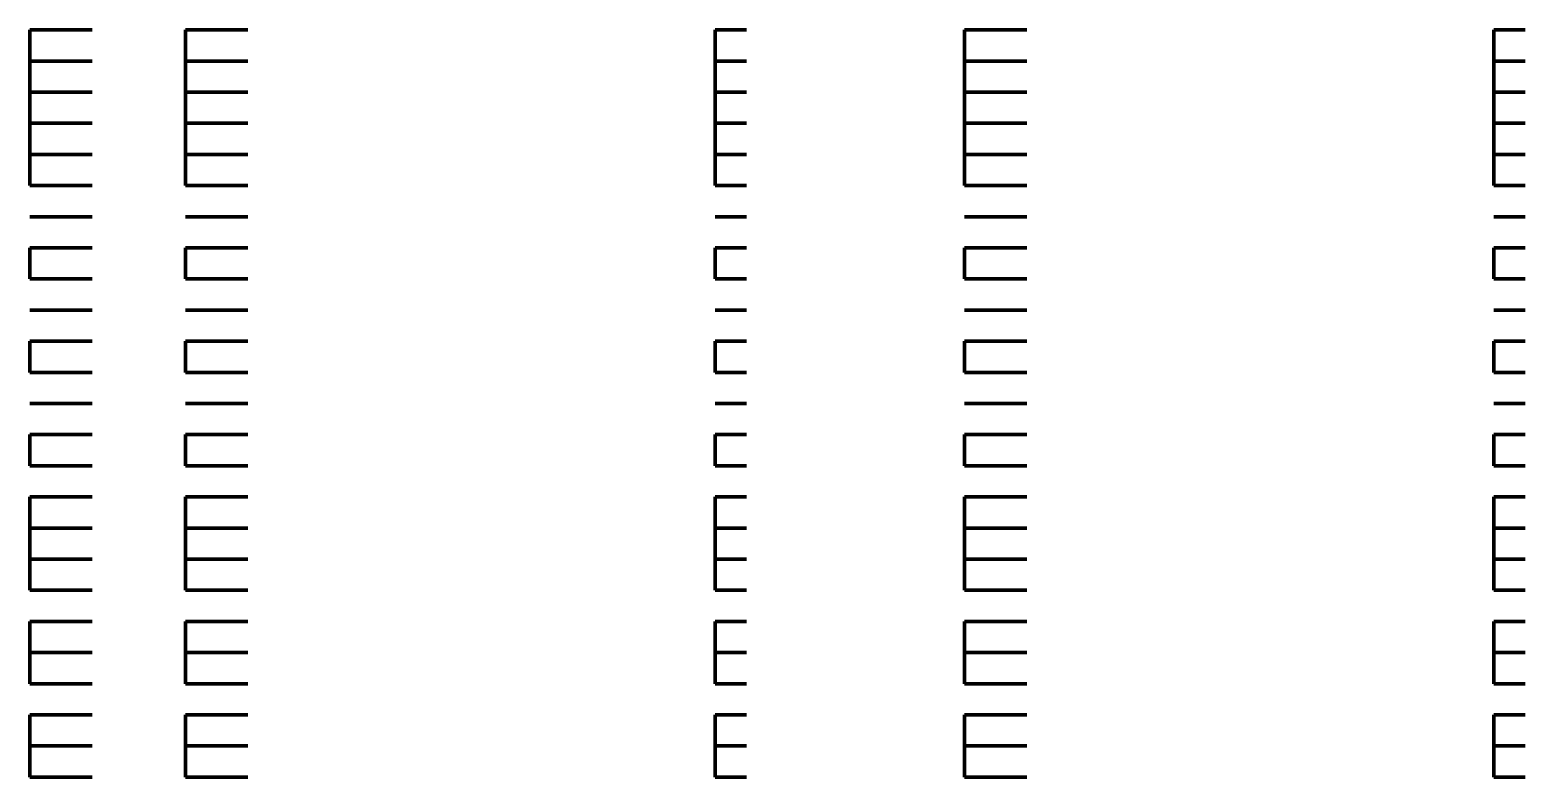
# Model space of a CAD drawing. Header units: inches. Extents: x 16 to 776, y 37 to 575.
# Drawn here: x 664.67 to 672.67, y 352.33 to 356.33 of the extents above; entities that cross this region are included whole.
import ezdxf

# ---------------------------------------------------------------- set-up
doc = ezdxf.new("R2010")
doc.units = ezdxf.units.IN
doc.header["$MEASUREMENT"] = 0
doc.layers.add('P', color=250, linetype='CONTINUOUS', lineweight=100)

msp = doc.modelspace()

# ---------------------------------------------------------------- linework, layer by layer
at = {"layer": 'P', "color": 0, "linetype": 'Continuous'}
for points in [[(664.6667, 356.3333), (664.8333, 356.3333)], [(664.6667, 356.3333), (664.6667, 356.3333)], [(664.6667, 356.3333), (664.8333, 356.3333)], [(664.6667, 356.3333), (664.8333, 356.3333)], [(664.6667, 356.3333), (664.6667, 356.1667)], [(664.6667, 356.3333), (664.8333, 356.3333)], [(664.8333, 356.3333), (665, 356.3333)], [(664.8333, 356.3333), (665, 356.3333)], [(664.8333, 356.3333), (665, 356.3333)], [(664.8333, 356.3333), (665, 356.3333)], [(665.5, 356.3333), (665.6667, 356.3333)], [(665.5, 356.3333), (665.5, 356.3333)], [(665.5, 356.3333), (665.6667, 356.3333)], [(665.5, 356.3333), (665.6667, 356.3333)], [(665.5, 356.3333), (665.5, 356.1667)], [(665.5, 356.3333), (665.6667, 356.3333)], [(665.6667, 356.3333), (665.8333, 356.3333)], [(665.6667, 356.3333), (665.8333, 356.3333)], [(665.6667, 356.3333), (665.8333, 356.3333)], [(665.6667, 356.3333), (665.8333, 356.3333)], [(668.3333, 356.3333), (668.3333, 356.3333)], [(668.3333, 356.3333), (668.5, 356.3333)], [(668.3333, 356.3333), (668.3333, 356.3333)], [(668.3333, 356.3333), (668.3333, 356.3333)], [(668.3333, 356.3333), (668.5, 356.3333)], [(668.3333, 356.3333), (668.5, 356.3333)], [(668.3333, 356.3333), (668.3333, 356.3333)], [(668.3333, 356.3333), (668.3333, 356.1667)], [(668.3333, 356.3333), (668.5, 356.3333)], [(668.3333, 356.3333), (668.3333, 356.3333)], [(669.6667, 356.3333), (669.8333, 356.3333)], [(669.6667, 356.3333), (669.6667, 356.3333)], [(669.6667, 356.3333), (669.8333, 356.3333)], [(669.6667, 356.3333), (669.8333, 356.3333)], [(669.6667, 356.3333), (669.6667, 356.1667)], [(669.6667, 356.3333), (669.8333, 356.3333)], [(669.8333, 356.3333), (670, 356.3333)], [(669.8333, 356.3333), (670, 356.3333)], [(669.8333, 356.3333), (670, 356.3333)], [(669.8333, 356.3333), (670, 356.3333)], [(672.5, 356.3333), (672.6667, 356.3333)], [(672.5, 356.3333), (672.5, 356.3333)], [(672.5, 356.3333), (672.6667, 356.3333)], [(672.5, 356.3333), (672.6667, 356.3333)], [(672.5, 356.3333), (672.5, 356.1667)], [(672.5, 356.3333), (672.6667, 356.3333)], [(672.6667, 356.3333), (672.6667, 356.3333)], [(672.6667, 356.3333), (672.6667, 356.3333)], [(672.6667, 356.3333), (672.6667, 356.3333)], [(672.6667, 356.3333), (672.6667, 356.3333)], [(664.6667, 356.1667), (664.8333, 356.1667)], [(664.6667, 356.1667), (664.6667, 356)], [(664.6667, 356.1667), (664.8333, 356.1667)], [(664.8333, 356.1667), (665, 356.1667)], [(664.8333, 356.1667), (665, 356.1667)], [(665.5, 356.1667), (665.6667, 356.1667)], [(665.5, 356.1667), (665.5, 356)], [(665.5, 356.1667), (665.6667, 356.1667)], [(665.6667, 356.1667), (665.8333, 356.1667)], [(665.6667, 356.1667), (665.8333, 356.1667)], [(668.3333, 356.1667), (668.3333, 356.1667)], [(668.3333, 356.1667), (668.5, 356.1667)], [(668.3333, 356.1667), (668.3333, 356)], [(668.3333, 356.1667), (668.5, 356.1667)], [(668.3333, 356.1667), (668.3333, 356.1667)], [(669.6667, 356.1667), (669.8333, 356.1667)], [(669.6667, 356.1667), (669.6667, 356)], [(669.6667, 356.1667), (669.8333, 356.1667)], [(669.8333, 356.1667), (670, 356.1667)], [(669.8333, 356.1667), (670, 356.1667)], [(672.5, 356.1667), (672.6667, 356.1667)], [(672.5, 356.1667), (672.5, 356)], [(672.5, 356.1667), (672.6667, 356.1667)], [(672.6667, 356.1667), (672.6667, 356.1667)], [(672.6667, 356.1667), (672.6667, 356.1667)], [(664.6667, 356), (664.8333, 356)], [(664.6667, 356), (664.8333, 356)], [(664.6667, 356), (664.8333, 356)], [(664.6667, 356), (664.6667, 355.8333)], [(664.6667, 356), (664.8333, 356)], [(664.8333, 356), (665, 356)], [(664.8333, 356), (665, 356)], [(664.8333, 356), (665, 356)], [(664.8333, 356), (665, 356)], [(665.5, 356), (665.6667, 356)], [(665.5, 356), (665.6667, 356)], [(665.5, 356), (665.6667, 356)], [(665.5, 356), (665.5, 355.8333)], [(665.5, 356), (665.6667, 356)], [(665.6667, 356), (665.8333, 356)], [(665.6667, 356), (665.8333, 356)], [(665.6667, 356), (665.8333, 356)], [(665.6667, 356), (665.8333, 356)], [(668.3333, 356), (668.3333, 356)], [(668.3333, 356), (668.5, 356)], [(668.3333, 356), (668.3333, 356)], [(668.3333, 356), (668.5, 356)], [(668.3333, 356), (668.5, 356)], [(668.3333, 356), (668.3333, 356)], [(668.3333, 356), (668.3333, 355.8333)], [(668.3333, 356), (668.5, 356)], [(668.3333, 356), (668.3333, 356)], [(669.6667, 356), (669.8333, 356)], [(669.6667, 356), (669.8333, 356)], [(669.6667, 356), (669.8333, 356)], [(669.6667, 356), (669.6667, 355.8333)], [(669.6667, 356), (669.8333, 356)], [(669.8333, 356), (670, 356)], [(669.8333, 356), (670, 356)], [(669.8333, 356), (670, 356)], [(669.8333, 356), (670, 356)], [(672.5, 356), (672.6667, 356)], [(672.5, 356), (672.6667, 356)], [(672.5, 356), (672.6667, 356)], [(672.5, 356), (672.5, 355.8333)], [(672.5, 356), (672.6667, 356)], [(672.6667, 356), (672.6667, 356)], [(672.6667, 356), (672.6667, 356)], [(672.6667, 356), (672.6667, 356)], [(672.6667, 356), (672.6667, 356)], [(664.6667, 355.8333), (664.8333, 355.8333)], [(664.6667, 355.8333), (664.6667, 355.6667)], [(664.6667, 355.8333), (664.8333, 355.8333)], [(664.8333, 355.8333), (665, 355.8333)], [(664.8333, 355.8333), (665, 355.8333)], [(665.5, 355.8333), (665.6667, 355.8333)], [(665.5, 355.8333), (665.5, 355.6667)], [(665.5, 355.8333), (665.6667, 355.8333)], [(665.6667, 355.8333), (665.8333, 355.8333)], [(665.6667, 355.8333), (665.8333, 355.8333)], [(668.3333, 355.8333), (668.3333, 355.8333)], [(668.3333, 355.8333), (668.5, 355.8333)], [(668.3333, 355.8333), (668.3333, 355.6667)], [(668.3333, 355.8333), (668.5, 355.8333)], [(668.3333, 355.8333), (668.3333, 355.8333)], [(669.6667, 355.8333), (669.8333, 355.8333)], [(669.6667, 355.8333), (669.6667, 355.6667)], [(669.6667, 355.8333), (669.8333, 355.8333)], [(669.8333, 355.8333), (670, 355.8333)], [(669.8333, 355.8333), (670, 355.8333)], [(672.5, 355.8333), (672.6667, 355.8333)], [(672.5, 355.8333), (672.5, 355.6667)], [(672.5, 355.8333), (672.6667, 355.8333)], [(672.6667, 355.8333), (672.6667, 355.8333)], [(672.6667, 355.8333), (672.6667, 355.8333)], [(664.6667, 355.6667), (664.8333, 355.6667)], [(664.6667, 355.6667), (664.6667, 355.5)], [(664.6667, 355.6667), (664.8333, 355.6667)], [(664.8333, 355.6667), (665, 355.6667)], [(664.8333, 355.6667), (665, 355.6667)], [(665.5, 355.6667), (665.6667, 355.6667)], [(665.5, 355.6667), (665.5, 355.5)], [(665.5, 355.6667), (665.6667, 355.6667)], [(665.6667, 355.6667), (665.8333, 355.6667)], [(665.6667, 355.6667), (665.8333, 355.6667)], [(668.3333, 355.6667), (668.3333, 355.6667)], [(668.3333, 355.6667), (668.5, 355.6667)], [(668.3333, 355.6667), (668.3333, 355.5)], [(668.3333, 355.6667), (668.5, 355.6667)], [(668.3333, 355.6667), (668.3333, 355.6667)], [(669.6667, 355.6667), (669.8333, 355.6667)], [(669.6667, 355.6667), (669.6667, 355.5)], [(669.6667, 355.6667), (669.8333, 355.6667)], [(669.8333, 355.6667), (670, 355.6667)], [(669.8333, 355.6667), (670, 355.6667)], [(672.5, 355.6667), (672.6667, 355.6667)], [(672.5, 355.6667), (672.5, 355.5)], [(672.5, 355.6667), (672.6667, 355.6667)], [(672.6667, 355.6667), (672.6667, 355.6667)], [(672.6667, 355.6667), (672.6667, 355.6667)], [(664.6667, 355.5), (664.8333, 355.5)], [(664.6667, 355.5), (664.6667, 355.5)], [(664.6667, 355.5), (664.8333, 355.5)], [(664.6667, 355.5), (664.8333, 355.5)], [(664.6667, 355.5), (664.8333, 355.5)], [(664.6667, 355.5), (664.8333, 355.5)], [(664.8333, 355.5), (665, 355.5)], [(664.8333, 355.5), (665, 355.5)], [(664.8333, 355.5), (665, 355.5)], [(664.8333, 355.5), (665, 355.5)], [(664.8333, 355.5), (665, 355.5)], [(665.5, 355.5), (665.6667, 355.5)], [(665.5, 355.5), (665.5, 355.5)], [(665.5, 355.5), (665.6667, 355.5)], [(665.5, 355.5), (665.6667, 355.5)], [(665.5, 355.5), (665.6667, 355.5)], [(665.5, 355.5), (665.6667, 355.5)], [(665.6667, 355.5), (665.8333, 355.5)], [(665.6667, 355.5), (665.8333, 355.5)], [(665.6667, 355.5), (665.8333, 355.5)], [(665.6667, 355.5), (665.8333, 355.5)], [(665.6667, 355.5), (665.8333, 355.5)], [(668.3333, 355.5), (668.3333, 355.5)], [(668.3333, 355.5), (668.5, 355.5)], [(668.3333, 355.5), (668.3333, 355.5)], [(668.3333, 355.5), (668.3333, 355.5)], [(668.3333, 355.5), (668.5, 355.5)], [(668.3333, 355.5), (668.5, 355.5)], [(668.3333, 355.5), (668.3333, 355.5)], [(668.3333, 355.5), (668.5, 355.5)], [(668.3333, 355.5), (668.3333, 355.5)], [(668.3333, 355.5), (668.5, 355.5)], [(668.3333, 355.5), (668.3333, 355.5)], [(669.6667, 355.5), (669.8333, 355.5)], [(669.6667, 355.5), (669.6667, 355.5)], [(669.6667, 355.5), (669.8333, 355.5)], [(669.6667, 355.5), (669.8333, 355.5)], [(669.6667, 355.5), (669.8333, 355.5)], [(669.6667, 355.5), (669.8333, 355.5)], [(669.8333, 355.5), (670, 355.5)], [(669.8333, 355.5), (670, 355.5)], [(669.8333, 355.5), (670, 355.5)], [(669.8333, 355.5), (670, 355.5)], [(669.8333, 355.5), (670, 355.5)], [(672.5, 355.5), (672.6667, 355.5)], [(672.5, 355.5), (672.5, 355.5)], [(672.5, 355.5), (672.6667, 355.5)], [(672.5, 355.5), (672.6667, 355.5)], [(672.5, 355.5), (672.6667, 355.5)], [(672.5, 355.5), (672.6667, 355.5)], [(672.6667, 355.5), (672.6667, 355.5)], [(672.6667, 355.5), (672.6667, 355.5)], [(672.6667, 355.5), (672.6667, 355.5)], [(672.6667, 355.5), (672.6667, 355.5)], [(672.6667, 355.5), (672.6667, 355.5)], [(664.6667, 355.3333), (664.8333, 355.3333)], [(664.6667, 355.3333), (664.8333, 355.3333)], [(664.6667, 355.3333), (664.8333, 355.3333)], [(664.8333, 355.3333), (665, 355.3333)], [(664.8333, 355.3333), (665, 355.3333)], [(664.8333, 355.3333), (665, 355.3333)], [(665.5, 355.3333), (665.6667, 355.3333)], [(665.5, 355.3333), (665.6667, 355.3333)], [(665.5, 355.3333), (665.6667, 355.3333)], [(665.6667, 355.3333), (665.8333, 355.3333)], [(665.6667, 355.3333), (665.8333, 355.3333)], [(665.6667, 355.3333), (665.8333, 355.3333)], [(668.3333, 355.3333), (668.3333, 355.3333)], [(668.3333, 355.3333), (668.5, 355.3333)], [(668.3333, 355.3333), (668.3333, 355.3333)], [(668.3333, 355.3333), (668.5, 355.3333)], [(668.3333, 355.3333), (668.5, 355.3333)], [(668.3333, 355.3333), (668.3333, 355.3333)], [(669.6667, 355.3333), (669.8333, 355.3333)], [(669.6667, 355.3333), (669.8333, 355.3333)], [(669.6667, 355.3333), (669.8333, 355.3333)], [(669.8333, 355.3333), (670, 355.3333)], [(669.8333, 355.3333), (670, 355.3333)], [(669.8333, 355.3333), (670, 355.3333)], [(672.5, 355.3333), (672.6667, 355.3333)], [(672.5, 355.3333), (672.6667, 355.3333)], [(672.5, 355.3333), (672.6667, 355.3333)], [(672.6667, 355.3333), (672.6667, 355.3333)], [(672.6667, 355.3333), (672.6667, 355.3333)], [(672.6667, 355.3333), (672.6667, 355.3333)], [(664.6667, 355.1667), (664.8333, 355.1667)], [(664.6667, 355.1667), (664.6667, 355)], [(664.6667, 355.1667), (664.8333, 355.1667)], [(664.8333, 355.1667), (665, 355.1667)], [(664.8333, 355.1667), (665, 355.1667)], [(665.5, 355.1667), (665.6667, 355.1667)], [(665.5, 355.1667), (665.5, 355)], [(665.5, 355.1667), (665.6667, 355.1667)], [(665.6667, 355.1667), (665.8333, 355.1667)], [(665.6667, 355.1667), (665.8333, 355.1667)], [(668.3333, 355.1667), (668.3333, 355.1667)], [(668.3333, 355.1667), (668.5, 355.1667)], [(668.3333, 355.1667), (668.3333, 355)], [(668.3333, 355.1667), (668.5, 355.1667)], [(668.3333, 355.1667), (668.3333, 355.1667)], [(669.6667, 355.1667), (669.8333, 355.1667)], [(669.6667, 355.1667), (669.6667, 355)], [(669.6667, 355.1667), (669.8333, 355.1667)], [(669.8333, 355.1667), (670, 355.1667)], [(669.8333, 355.1667), (670, 355.1667)], [(672.5, 355.1667), (672.6667, 355.1667)], [(672.5, 355.1667), (672.5, 355)], [(672.5, 355.1667), (672.6667, 355.1667)], [(672.6667, 355.1667), (672.6667, 355.1667)], [(672.6667, 355.1667), (672.6667, 355.1667)], [(664.6667, 355), (664.8333, 355)], [(664.6667, 355), (664.6667, 355)], [(664.6667, 355), (664.8333, 355)], [(664.6667, 355), (664.8333, 355)], [(664.6667, 355), (664.8333, 355)], [(664.6667, 355), (664.8333, 355)], [(664.8333, 355), (665, 355)], [(664.8333, 355), (665, 355)], [(664.8333, 355), (665, 355)], [(664.8333, 355), (665, 355)], [(664.8333, 355), (665, 355)], [(665.5, 355), (665.6667, 355)], [(665.5, 355), (665.5, 355)], [(665.5, 355), (665.6667, 355)], [(665.5, 355), (665.6667, 355)], [(665.5, 355), (665.6667, 355)], [(665.5, 355), (665.6667, 355)], [(665.6667, 355), (665.8333, 355)], [(665.6667, 355), (665.8333, 355)], [(665.6667, 355), (665.8333, 355)], [(665.6667, 355), (665.8333, 355)], [(665.6667, 355), (665.8333, 355)], [(668.3333, 355), (668.3333, 355)], [(668.3333, 355), (668.5, 355)], [(668.3333, 355), (668.3333, 355)], [(668.3333, 355), (668.3333, 355)], [(668.3333, 355), (668.5, 355)], [(668.3333, 355), (668.5, 355)], [(668.3333, 355), (668.3333, 355)], [(668.3333, 355), (668.5, 355)], [(668.3333, 355), (668.3333, 355)], [(668.3333, 355), (668.5, 355)], [(668.3333, 355), (668.3333, 355)], [(669.6667, 355), (669.8333, 355)], [(669.6667, 355), (669.6667, 355)], [(669.6667, 355), (669.8333, 355)], [(669.6667, 355), (669.8333, 355)], [(669.6667, 355), (669.8333, 355)], [(669.6667, 355), (669.8333, 355)], [(669.8333, 355), (670, 355)], [(669.8333, 355), (670, 355)], [(669.8333, 355), (670, 355)], [(669.8333, 355), (670, 355)], [(669.8333, 355), (670, 355)], [(672.5, 355), (672.6667, 355)], [(672.5, 355), (672.5, 355)], [(672.5, 355), (672.6667, 355)], [(672.5, 355), (672.6667, 355)], [(672.5, 355), (672.6667, 355)], [(672.5, 355), (672.6667, 355)], [(672.6667, 355), (672.6667, 355)], [(672.6667, 355), (672.6667, 355)], [(672.6667, 355), (672.6667, 355)], [(672.6667, 355), (672.6667, 355)], [(672.6667, 355), (672.6667, 355)], [(664.6667, 354.8333), (664.8333, 354.8333)], [(664.6667, 354.8333), (664.8333, 354.8333)], [(664.6667, 354.8333), (664.8333, 354.8333)], [(664.8333, 354.8333), (665, 354.8333)], [(664.8333, 354.8333), (665, 354.8333)], [(664.8333, 354.8333), (665, 354.8333)], [(665.5, 354.8333), (665.6667, 354.8333)], [(665.5, 354.8333), (665.6667, 354.8333)], [(665.5, 354.8333), (665.6667, 354.8333)], [(665.6667, 354.8333), (665.8333, 354.8333)], [(665.6667, 354.8333), (665.8333, 354.8333)], [(665.6667, 354.8333), (665.8333, 354.8333)], [(668.3333, 354.8333), (668.3333, 354.8333)], [(668.3333, 354.8333), (668.5, 354.8333)], [(668.3333, 354.8333), (668.3333, 354.8333)], [(668.3333, 354.8333), (668.5, 354.8333)], [(668.3333, 354.8333), (668.5, 354.8333)], [(668.3333, 354.8333), (668.3333, 354.8333)], [(669.6667, 354.8333), (669.8333, 354.8333)], [(669.6667, 354.8333), (669.8333, 354.8333)], [(669.6667, 354.8333), (669.8333, 354.8333)], [(669.8333, 354.8333), (670, 354.8333)], [(669.8333, 354.8333), (670, 354.8333)], [(669.8333, 354.8333), (670, 354.8333)], [(672.5, 354.8333), (672.6667, 354.8333)], [(672.5, 354.8333), (672.6667, 354.8333)], [(672.5, 354.8333), (672.6667, 354.8333)], [(672.6667, 354.8333), (672.6667, 354.8333)], [(672.6667, 354.8333), (672.6667, 354.8333)], [(672.6667, 354.8333), (672.6667, 354.8333)], [(664.6667, 354.6667), (664.8333, 354.6667)], [(664.6667, 354.6667), (664.6667, 354.6667)], [(664.6667, 354.6667), (664.8333, 354.6667)], [(664.6667, 354.6667), (664.8333, 354.6667)], [(664.6667, 354.6667), (664.6667, 354.5)], [(664.6667, 354.6667), (664.8333, 354.6667)], [(664.8333, 354.6667), (665, 354.6667)], [(664.8333, 354.6667), (665, 354.6667)], [(664.8333, 354.6667), (665, 354.6667)], [(664.8333, 354.6667), (665, 354.6667)], [(665.5, 354.6667), (665.6667, 354.6667)], [(665.5, 354.6667), (665.5, 354.6667)], [(665.5, 354.6667), (665.6667, 354.6667)], [(665.5, 354.6667), (665.6667, 354.6667)], [(665.5, 354.6667), (665.5, 354.5)], [(665.5, 354.6667), (665.6667, 354.6667)], [(665.6667, 354.6667), (665.8333, 354.6667)], [(665.6667, 354.6667), (665.8333, 354.6667)], [(665.6667, 354.6667), (665.8333, 354.6667)], [(665.6667, 354.6667), (665.8333, 354.6667)], [(668.3333, 354.6667), (668.3333, 354.6667)], [(668.3333, 354.6667), (668.5, 354.6667)], [(668.3333, 354.6667), (668.3333, 354.6667)], [(668.3333, 354.6667), (668.3333, 354.6667)], [(668.3333, 354.6667), (668.5, 354.6667)], [(668.3333, 354.6667), (668.5, 354.6667)], [(668.3333, 354.6667), (668.3333, 354.6667)], [(668.3333, 354.6667), (668.3333, 354.5)], [(668.3333, 354.6667), (668.5, 354.6667)], [(668.3333, 354.6667), (668.3333, 354.6667)], [(669.6667, 354.6667), (669.8333, 354.6667)], [(669.6667, 354.6667), (669.6667, 354.6667)], [(669.6667, 354.6667), (669.8333, 354.6667)], [(669.6667, 354.6667), (669.8333, 354.6667)], [(669.6667, 354.6667), (669.6667, 354.5)], [(669.6667, 354.6667), (669.8333, 354.6667)], [(669.8333, 354.6667), (670, 354.6667)], [(669.8333, 354.6667), (670, 354.6667)], [(669.8333, 354.6667), (670, 354.6667)], [(669.8333, 354.6667), (670, 354.6667)], [(672.5, 354.6667), (672.6667, 354.6667)], [(672.5, 354.6667), (672.5, 354.6667)], [(672.5, 354.6667), (672.6667, 354.6667)], [(672.5, 354.6667), (672.6667, 354.6667)], [(672.5, 354.6667), (672.5, 354.5)], [(672.5, 354.6667), (672.6667, 354.6667)], [(672.6667, 354.6667), (672.6667, 354.6667)], [(672.6667, 354.6667), (672.6667, 354.6667)], [(672.6667, 354.6667), (672.6667, 354.6667)], [(672.6667, 354.6667), (672.6667, 354.6667)], [(664.6667, 354.5), (664.8333, 354.5)], [(664.6667, 354.5), (664.8333, 354.5)], [(664.6667, 354.5), (664.8333, 354.5)], [(664.8333, 354.5), (665, 354.5)], [(664.8333, 354.5), (665, 354.5)], [(664.8333, 354.5), (665, 354.5)], [(665.5, 354.5), (665.6667, 354.5)], [(665.5, 354.5), (665.6667, 354.5)], [(665.5, 354.5), (665.6667, 354.5)], [(665.6667, 354.5), (665.8333, 354.5)], [(665.6667, 354.5), (665.8333, 354.5)], [(665.6667, 354.5), (665.8333, 354.5)], [(668.3333, 354.5), (668.3333, 354.5)], [(668.3333, 354.5), (668.5, 354.5)], [(668.3333, 354.5), (668.5, 354.5)], [(668.3333, 354.5), (668.3333, 354.5)], [(668.3333, 354.5), (668.5, 354.5)], [(668.3333, 354.5), (668.3333, 354.5)], [(669.6667, 354.5), (669.8333, 354.5)], [(669.6667, 354.5), (669.8333, 354.5)], [(669.6667, 354.5), (669.8333, 354.5)], [(669.8333, 354.5), (670, 354.5)], [(669.8333, 354.5), (670, 354.5)], [(669.8333, 354.5), (670, 354.5)], [(672.5, 354.5), (672.6667, 354.5)], [(672.5, 354.5), (672.6667, 354.5)], [(672.5, 354.5), (672.6667, 354.5)], [(672.6667, 354.5), (672.6667, 354.5)], [(672.6667, 354.5), (672.6667, 354.5)], [(672.6667, 354.5), (672.6667, 354.5)], [(664.6667, 354.3333), (664.8333, 354.3333)], [(664.6667, 354.3333), (664.8333, 354.3333)], [(664.6667, 354.3333), (664.8333, 354.3333)], [(664.8333, 354.3333), (665, 354.3333)], [(664.8333, 354.3333), (665, 354.3333)], [(664.8333, 354.3333), (665, 354.3333)], [(665.5, 354.3333), (665.6667, 354.3333)], [(665.5, 354.3333), (665.6667, 354.3333)], [(665.5, 354.3333), (665.6667, 354.3333)], [(665.6667, 354.3333), (665.8333, 354.3333)], [(665.6667, 354.3333), (665.8333, 354.3333)], [(665.6667, 354.3333), (665.8333, 354.3333)], [(668.3333, 354.3333), (668.3333, 354.3333)], [(668.3333, 354.3333), (668.5, 354.3333)], [(668.3333, 354.3333), (668.3333, 354.3333)], [(668.3333, 354.3333), (668.5, 354.3333)], [(668.3333, 354.3333), (668.5, 354.3333)], [(668.3333, 354.3333), (668.3333, 354.3333)], [(669.6667, 354.3333), (669.8333, 354.3333)], [(669.6667, 354.3333), (669.8333, 354.3333)], [(669.6667, 354.3333), (669.8333, 354.3333)], [(669.8333, 354.3333), (670, 354.3333)], [(669.8333, 354.3333), (670, 354.3333)], [(669.8333, 354.3333), (670, 354.3333)], [(672.5, 354.3333), (672.6667, 354.3333)], [(672.5, 354.3333), (672.6667, 354.3333)], [(672.5, 354.3333), (672.6667, 354.3333)], [(672.6667, 354.3333), (672.6667, 354.3333)], [(672.6667, 354.3333), (672.6667, 354.3333)], [(672.6667, 354.3333), (672.6667, 354.3333)], [(664.6667, 354.1667), (664.8333, 354.1667)], [(664.6667, 354.1667), (664.6667, 354.1667)], [(664.6667, 354.1667), (664.8333, 354.1667)], [(664.6667, 354.1667), (664.8333, 354.1667)], [(664.6667, 354.1667), (664.6667, 354)], [(664.6667, 354.1667), (664.8333, 354.1667)], [(664.8333, 354.1667), (665, 354.1667)], [(664.8333, 354.1667), (665, 354.1667)], [(664.8333, 354.1667), (665, 354.1667)], [(664.8333, 354.1667), (665, 354.1667)], [(665.5, 354.1667), (665.6667, 354.1667)], [(665.5, 354.1667), (665.5, 354.1667)], [(665.5, 354.1667), (665.6667, 354.1667)], [(665.5, 354.1667), (665.6667, 354.1667)], [(665.5, 354.1667), (665.5, 354)], [(665.5, 354.1667), (665.6667, 354.1667)], [(665.6667, 354.1667), (665.8333, 354.1667)], [(665.6667, 354.1667), (665.8333, 354.1667)], [(665.6667, 354.1667), (665.8333, 354.1667)], [(665.6667, 354.1667), (665.8333, 354.1667)], [(668.3333, 354.1667), (668.3333, 354.1667)], [(668.3333, 354.1667), (668.5, 354.1667)], [(668.3333, 354.1667), (668.3333, 354.1667)], [(668.3333, 354.1667), (668.3333, 354.1667)], [(668.3333, 354.1667), (668.5, 354.1667)], [(668.3333, 354.1667), (668.5, 354.1667)], [(668.3333, 354.1667), (668.3333, 354.1667)], [(668.3333, 354.1667), (668.3333, 354)], [(668.3333, 354.1667), (668.5, 354.1667)], [(668.3333, 354.1667), (668.3333, 354.1667)], [(669.6667, 354.1667), (669.8333, 354.1667)], [(669.6667, 354.1667), (669.6667, 354.1667)], [(669.6667, 354.1667), (669.8333, 354.1667)], [(669.6667, 354.1667), (669.8333, 354.1667)], [(669.6667, 354.1667), (669.6667, 354)], [(669.6667, 354.1667), (669.8333, 354.1667)], [(669.8333, 354.1667), (670, 354.1667)], [(669.8333, 354.1667), (670, 354.1667)], [(669.8333, 354.1667), (670, 354.1667)], [(669.8333, 354.1667), (670, 354.1667)], [(672.5, 354.1667), (672.6667, 354.1667)], [(672.5, 354.1667), (672.5, 354.1667)], [(672.5, 354.1667), (672.6667, 354.1667)], [(672.5, 354.1667), (672.6667, 354.1667)], [(672.5, 354.1667), (672.5, 354)], [(672.5, 354.1667), (672.6667, 354.1667)], [(672.6667, 354.1667), (672.6667, 354.1667)], [(672.6667, 354.1667), (672.6667, 354.1667)], [(672.6667, 354.1667), (672.6667, 354.1667)], [(672.6667, 354.1667), (672.6667, 354.1667)], [(664.6667, 354), (664.8333, 354)], [(664.6667, 354), (664.8333, 354)], [(664.6667, 354), (664.8333, 354)], [(664.8333, 354), (665, 354)], [(664.8333, 354), (665, 354)], [(664.8333, 354), (665, 354)], [(665.5, 354), (665.6667, 354)], [(665.5, 354), (665.6667, 354)], [(665.5, 354), (665.6667, 354)], [(665.6667, 354), (665.8333, 354)], [(665.6667, 354), (665.8333, 354)], [(665.6667, 354), (665.8333, 354)], [(668.3333, 354), (668.3333, 354)], [(668.3333, 354), (668.5, 354)], [(668.3333, 354), (668.5, 354)], [(668.3333, 354), (668.3333, 354)], [(668.3333, 354), (668.5, 354)], [(668.3333, 354), (668.3333, 354)], [(669.6667, 354), (669.8333, 354)], [(669.6667, 354), (669.8333, 354)], [(669.6667, 354), (669.8333, 354)], [(669.8333, 354), (670, 354)], [(669.8333, 354), (670, 354)], [(669.8333, 354), (670, 354)], [(672.5, 354), (672.6667, 354)], [(672.5, 354), (672.6667, 354)], [(672.5, 354), (672.6667, 354)], [(672.6667, 354), (672.6667, 354)], [(672.6667, 354), (672.6667, 354)], [(672.6667, 354), (672.6667, 354)], [(664.6667, 353.8333), (664.8333, 353.8333)], [(664.6667, 353.8333), (664.8333, 353.8333)], [(664.6667, 353.8333), (664.8333, 353.8333)], [(664.6667, 353.8333), (664.8333, 353.8333)], [(664.6667, 353.8333), (664.6667, 353.6667)], [(664.6667, 353.8333), (664.8333, 353.8333)], [(664.8333, 353.8333), (665, 353.8333)], [(664.8333, 353.8333), (665, 353.8333)], [(664.8333, 353.8333), (665, 353.8333)], [(664.8333, 353.8333), (665, 353.8333)], [(664.8333, 353.8333), (665, 353.8333)], [(665.5, 353.8333), (665.6667, 353.8333)], [(665.5, 353.8333), (665.6667, 353.8333)], [(665.5, 353.8333), (665.6667, 353.8333)], [(665.5, 353.8333), (665.6667, 353.8333)], [(665.5, 353.8333), (665.5, 353.6667)], [(665.5, 353.8333), (665.6667, 353.8333)], [(665.6667, 353.8333), (665.8333, 353.8333)], [(665.6667, 353.8333), (665.8333, 353.8333)], [(665.6667, 353.8333), (665.8333, 353.8333)], [(665.6667, 353.8333), (665.8333, 353.8333)], [(665.6667, 353.8333), (665.8333, 353.8333)], [(668.3333, 353.8333), (668.3333, 353.8333)], [(668.3333, 353.8333), (668.5, 353.8333)], [(668.3333, 353.8333), (668.3333, 353.8333)], [(668.3333, 353.8333), (668.5, 353.8333)], [(668.3333, 353.8333), (668.3333, 353.8333)], [(668.3333, 353.8333), (668.5, 353.8333)], [(668.3333, 353.8333), (668.5, 353.8333)], [(668.3333, 353.8333), (668.3333, 353.8333)], [(668.3333, 353.8333), (668.3333, 353.6667)], [(668.3333, 353.8333), (668.5, 353.8333)], [(668.3333, 353.8333), (668.3333, 353.8333)], [(669.6667, 353.8333), (669.8333, 353.8333)], [(669.6667, 353.8333), (669.8333, 353.8333)], [(669.6667, 353.8333), (669.8333, 353.8333)], [(669.6667, 353.8333), (669.8333, 353.8333)], [(669.6667, 353.8333), (669.6667, 353.6667)], [(669.6667, 353.8333), (669.8333, 353.8333)], [(669.8333, 353.8333), (670, 353.8333)], [(669.8333, 353.8333), (670, 353.8333)], [(669.8333, 353.8333), (670, 353.8333)], [(669.8333, 353.8333), (670, 353.8333)], [(669.8333, 353.8333), (670, 353.8333)], [(672.5, 353.8333), (672.6667, 353.8333)], [(672.5, 353.8333), (672.6667, 353.8333)], [(672.5, 353.8333), (672.6667, 353.8333)], [(672.5, 353.8333), (672.6667, 353.8333)], [(672.5, 353.8333), (672.5, 353.6667)], [(672.5, 353.8333), (672.6667, 353.8333)], [(672.6667, 353.8333), (672.6667, 353.8333)], [(672.6667, 353.8333), (672.6667, 353.8333)], [(672.6667, 353.8333), (672.6667, 353.8333)], [(672.6667, 353.8333), (672.6667, 353.8333)], [(672.6667, 353.8333), (672.6667, 353.8333)], [(664.6667, 353.6667), (664.8333, 353.6667)], [(664.6667, 353.6667), (664.6667, 353.5)], [(664.6667, 353.6667), (664.8333, 353.6667)], [(664.8333, 353.6667), (665, 353.6667)], [(664.8333, 353.6667), (665, 353.6667)], [(665.5, 353.6667), (665.6667, 353.6667)], [(665.5, 353.6667), (665.5, 353.5)], [(665.5, 353.6667), (665.6667, 353.6667)], [(665.6667, 353.6667), (665.8333, 353.6667)], [(665.6667, 353.6667), (665.8333, 353.6667)], [(668.3333, 353.6667), (668.3333, 353.6667)], [(668.3333, 353.6667), (668.5, 353.6667)], [(668.3333, 353.6667), (668.3333, 353.5)], [(668.3333, 353.6667), (668.5, 353.6667)], [(668.3333, 353.6667), (668.3333, 353.6667)], [(669.6667, 353.6667), (669.8333, 353.6667)], [(669.6667, 353.6667), (669.6667, 353.5)], [(669.6667, 353.6667), (669.8333, 353.6667)], [(669.8333, 353.6667), (670, 353.6667)], [(669.8333, 353.6667), (670, 353.6667)], [(672.5, 353.6667), (672.6667, 353.6667)], [(672.5, 353.6667), (672.5, 353.5)], [(672.5, 353.6667), (672.6667, 353.6667)], [(672.6667, 353.6667), (672.6667, 353.6667)], [(672.6667, 353.6667), (672.6667, 353.6667)], [(664.6667, 353.5), (664.8333, 353.5)], [(664.6667, 353.5), (664.6667, 353.3333)], [(664.6667, 353.5), (664.8333, 353.5)], [(664.8333, 353.5), (665, 353.5)], [(664.8333, 353.5), (665, 353.5)], [(665.5, 353.5), (665.6667, 353.5)], [(665.5, 353.5), (665.5, 353.3333)], [(665.5, 353.5), (665.6667, 353.5)], [(665.6667, 353.5), (665.8333, 353.5)], [(665.6667, 353.5), (665.8333, 353.5)], [(668.3333, 353.5), (668.3333, 353.5)], [(668.3333, 353.5), (668.5, 353.5)], [(668.3333, 353.5), (668.3333, 353.3333)], [(668.3333, 353.5), (668.5, 353.5)], [(668.3333, 353.5), (668.3333, 353.5)], [(669.6667, 353.5), (669.8333, 353.5)], [(669.6667, 353.5), (669.6667, 353.3333)], [(669.6667, 353.5), (669.8333, 353.5)], [(669.8333, 353.5), (670, 353.5)], [(669.8333, 353.5), (670, 353.5)], [(672.5, 353.5), (672.6667, 353.5)], [(672.5, 353.5), (672.5, 353.3333)], [(672.5, 353.5), (672.6667, 353.5)], [(672.6667, 353.5), (672.6667, 353.5)], [(672.6667, 353.5), (672.6667, 353.5)], [(664.6667, 353.3333), (664.8333, 353.3333)], [(664.6667, 353.3333), (664.6667, 353.3333)], [(664.6667, 353.3333), (664.8333, 353.3333)], [(664.6667, 353.3333), (664.8333, 353.3333)], [(664.6667, 353.3333), (664.8333, 353.3333)], [(664.8333, 353.3333), (665, 353.3333)], [(664.8333, 353.3333), (665, 353.3333)], [(664.8333, 353.3333), (665, 353.3333)], [(664.8333, 353.3333), (665, 353.3333)], [(665.5, 353.3333), (665.6667, 353.3333)], [(665.5, 353.3333), (665.5, 353.3333)], [(665.5, 353.3333), (665.6667, 353.3333)], [(665.5, 353.3333), (665.6667, 353.3333)], [(665.5, 353.3333), (665.6667, 353.3333)], [(665.6667, 353.3333), (665.8333, 353.3333)], [(665.6667, 353.3333), (665.8333, 353.3333)], [(665.6667, 353.3333), (665.8333, 353.3333)], [(665.6667, 353.3333), (665.8333, 353.3333)], [(668.3333, 353.3333), (668.3333, 353.3333)], [(668.3333, 353.3333), (668.5, 353.3333)], [(668.3333, 353.3333), (668.3333, 353.3333)], [(668.3333, 353.3333), (668.3333, 353.3333)], [(668.3333, 353.3333), (668.5, 353.3333)], [(668.3333, 353.3333), (668.5, 353.3333)], [(668.3333, 353.3333), (668.3333, 353.3333)], [(668.3333, 353.3333), (668.5, 353.3333)], [(668.3333, 353.3333), (668.3333, 353.3333)], [(669.6667, 353.3333), (669.8333, 353.3333)], [(669.6667, 353.3333), (669.6667, 353.3333)], [(669.6667, 353.3333), (669.8333, 353.3333)], [(669.6667, 353.3333), (669.8333, 353.3333)], [(669.6667, 353.3333), (669.8333, 353.3333)], [(669.8333, 353.3333), (670, 353.3333)], [(669.8333, 353.3333), (670, 353.3333)], [(669.8333, 353.3333), (670, 353.3333)], [(669.8333, 353.3333), (670, 353.3333)], [(672.5, 353.3333), (672.6667, 353.3333)], [(672.5, 353.3333), (672.5, 353.3333)], [(672.5, 353.3333), (672.6667, 353.3333)], [(672.5, 353.3333), (672.6667, 353.3333)], [(672.5, 353.3333), (672.6667, 353.3333)], [(672.6667, 353.3333), (672.6667, 353.3333)], [(672.6667, 353.3333), (672.6667, 353.3333)], [(672.6667, 353.3333), (672.6667, 353.3333)], [(672.6667, 353.3333), (672.6667, 353.3333)], [(664.6667, 353.1667), (664.8333, 353.1667)], [(664.6667, 353.1667), (664.6667, 353)], [(664.6667, 353.1667), (664.8333, 353.1667)], [(664.8333, 353.1667), (665, 353.1667)], [(664.8333, 353.1667), (665, 353.1667)], [(665.5, 353.1667), (665.6667, 353.1667)], [(665.5, 353.1667), (665.5, 353)], [(665.5, 353.1667), (665.6667, 353.1667)], [(665.6667, 353.1667), (665.8333, 353.1667)], [(665.6667, 353.1667), (665.8333, 353.1667)], [(668.3333, 353.1667), (668.3333, 353.1667)], [(668.3333, 353.1667), (668.5, 353.1667)], [(668.3333, 353.1667), (668.3333, 353)], [(668.3333, 353.1667), (668.5, 353.1667)], [(668.3333, 353.1667), (668.3333, 353.1667)], [(669.6667, 353.1667), (669.8333, 353.1667)], [(669.6667, 353.1667), (669.6667, 353)], [(669.6667, 353.1667), (669.8333, 353.1667)], [(669.8333, 353.1667), (670, 353.1667)], [(669.8333, 353.1667), (670, 353.1667)], [(672.5, 353.1667), (672.6667, 353.1667)], [(672.5, 353.1667), (672.5, 353)], [(672.5, 353.1667), (672.6667, 353.1667)], [(672.6667, 353.1667), (672.6667, 353.1667)], [(672.6667, 353.1667), (672.6667, 353.1667)], [(664.6667, 353), (664.8333, 353)], [(664.6667, 353), (664.6667, 353)], [(664.6667, 353), (664.8333, 353)], [(664.6667, 353), (664.8333, 353)], [(664.6667, 353), (664.6667, 352.8333)], [(664.6667, 353), (664.8333, 353)], [(664.8333, 353), (665, 353)], [(664.8333, 353), (665, 353)], [(664.8333, 353), (665, 353)], [(664.8333, 353), (665, 353)], [(665.5, 353), (665.6667, 353)], [(665.5, 353), (665.5, 353)], [(665.5, 353), (665.6667, 353)], [(665.5, 353), (665.6667, 353)], [(665.5, 353), (665.5, 352.8333)], [(665.5, 353), (665.6667, 353)], [(665.6667, 353), (665.8333, 353)], [(665.6667, 353), (665.8333, 353)], [(665.6667, 353), (665.8333, 353)], [(665.6667, 353), (665.8333, 353)], [(668.3333, 353), (668.3333, 353)], [(668.3333, 353), (668.5, 353)], [(668.3333, 353), (668.3333, 353)], [(668.3333, 353), (668.3333, 353)], [(668.3333, 353), (668.5, 353)], [(668.3333, 353), (668.5, 353)], [(668.3333, 353), (668.3333, 353)], [(668.3333, 353), (668.3333, 352.8333)], [(668.3333, 353), (668.5, 353)], [(668.3333, 353), (668.3333, 353)], [(669.6667, 353), (669.8333, 353)], [(669.6667, 353), (669.6667, 353)], [(669.6667, 353), (669.8333, 353)], [(669.6667, 353), (669.8333, 353)], [(669.6667, 353), (669.6667, 352.8333)], [(669.6667, 353), (669.8333, 353)], [(669.8333, 353), (670, 353)], [(669.8333, 353), (670, 353)], [(669.8333, 353), (670, 353)], [(669.8333, 353), (670, 353)], [(672.5, 353), (672.6667, 353)], [(672.5, 353), (672.5, 353)], [(672.5, 353), (672.6667, 353)], [(672.5, 353), (672.6667, 353)], [(672.5, 353), (672.5, 352.8333)], [(672.5, 353), (672.6667, 353)], [(672.6667, 353), (672.6667, 353)], [(672.6667, 353), (672.6667, 353)], [(672.6667, 353), (672.6667, 353)], [(672.6667, 353), (672.6667, 353)], [(664.6667, 352.8333), (664.8333, 352.8333)], [(664.6667, 352.8333), (664.8333, 352.8333)], [(664.8333, 352.8333), (665, 352.8333)], [(664.8333, 352.8333), (665, 352.8333)], [(665.5, 352.8333), (665.6667, 352.8333)], [(665.5, 352.8333), (665.6667, 352.8333)], [(665.6667, 352.8333), (665.8333, 352.8333)], [(665.6667, 352.8333), (665.8333, 352.8333)], [(668.3333, 352.8333), (668.3333, 352.8333)], [(668.3333, 352.8333), (668.5, 352.8333)], [(668.3333, 352.8333), (668.5, 352.8333)], [(668.3333, 352.8333), (668.3333, 352.8333)], [(669.6667, 352.8333), (669.8333, 352.8333)], [(669.6667, 352.8333), (669.8333, 352.8333)], [(669.8333, 352.8333), (670, 352.8333)], [(669.8333, 352.8333), (670, 352.8333)], [(672.5, 352.8333), (672.6667, 352.8333)], [(672.5, 352.8333), (672.6667, 352.8333)], [(672.6667, 352.8333), (672.6667, 352.8333)], [(672.6667, 352.8333), (672.6667, 352.8333)], [(664.6667, 352.6667), (664.8333, 352.6667)], [(664.6667, 352.6667), (664.6667, 352.5)], [(664.6667, 352.6667), (664.8333, 352.6667)], [(664.8333, 352.6667), (665, 352.6667)], [(664.8333, 352.6667), (665, 352.6667)], [(665.5, 352.6667), (665.6667, 352.6667)], [(665.5, 352.6667), (665.5, 352.5)], [(665.5, 352.6667), (665.6667, 352.6667)], [(665.6667, 352.6667), (665.8333, 352.6667)], [(665.6667, 352.6667), (665.8333, 352.6667)], [(668.3333, 352.6667), (668.3333, 352.6667)], [(668.3333, 352.6667), (668.5, 352.6667)], [(668.3333, 352.6667), (668.3333, 352.5)], [(668.3333, 352.6667), (668.5, 352.6667)], [(668.3333, 352.6667), (668.3333, 352.6667)], [(669.6667, 352.6667), (669.8333, 352.6667)], [(669.6667, 352.6667), (669.6667, 352.5)], [(669.6667, 352.6667), (669.8333, 352.6667)], [(669.8333, 352.6667), (670, 352.6667)], [(669.8333, 352.6667), (670, 352.6667)], [(672.5, 352.6667), (672.6667, 352.6667)], [(672.5, 352.6667), (672.5, 352.5)], [(672.5, 352.6667), (672.6667, 352.6667)], [(672.6667, 352.6667), (672.6667, 352.6667)], [(672.6667, 352.6667), (672.6667, 352.6667)], [(664.6667, 352.5), (664.8333, 352.5)], [(664.6667, 352.5), (664.6667, 352.5)], [(664.6667, 352.5), (664.8333, 352.5)], [(664.6667, 352.5), (664.8333, 352.5)], [(664.6667, 352.5), (664.6667, 352.3333)], [(664.6667, 352.5), (664.8333, 352.5)], [(664.8333, 352.5), (665, 352.5)], [(664.8333, 352.5), (665, 352.5)], [(664.8333, 352.5), (665, 352.5)], [(664.8333, 352.5), (665, 352.5)], [(665.5, 352.5), (665.6667, 352.5)], [(665.5, 352.5), (665.5, 352.5)], [(665.5, 352.5), (665.6667, 352.5)], [(665.5, 352.5), (665.6667, 352.5)], [(665.5, 352.5), (665.5, 352.3333)], [(665.5, 352.5), (665.6667, 352.5)], [(665.6667, 352.5), (665.8333, 352.5)], [(665.6667, 352.5), (665.8333, 352.5)], [(665.6667, 352.5), (665.8333, 352.5)], [(665.6667, 352.5), (665.8333, 352.5)], [(668.3333, 352.5), (668.3333, 352.5)], [(668.3333, 352.5), (668.5, 352.5)], [(668.3333, 352.5), (668.3333, 352.5)], [(668.3333, 352.5), (668.3333, 352.5)], [(668.3333, 352.5), (668.5, 352.5)], [(668.3333, 352.5), (668.5, 352.5)], [(668.3333, 352.5), (668.3333, 352.5)], [(668.3333, 352.5), (668.3333, 352.3333)], [(668.3333, 352.5), (668.5, 352.5)], [(668.3333, 352.5), (668.3333, 352.5)], [(669.6667, 352.5), (669.8333, 352.5)], [(669.6667, 352.5), (669.6667, 352.5)], [(669.6667, 352.5), (669.8333, 352.5)], [(669.6667, 352.5), (669.8333, 352.5)], [(669.6667, 352.5), (669.6667, 352.3333)], [(669.6667, 352.5), (669.8333, 352.5)], [(669.8333, 352.5), (670, 352.5)], [(669.8333, 352.5), (670, 352.5)], [(669.8333, 352.5), (670, 352.5)], [(669.8333, 352.5), (670, 352.5)], [(672.5, 352.5), (672.6667, 352.5)], [(672.5, 352.5), (672.5, 352.5)], [(672.5, 352.5), (672.6667, 352.5)], [(672.5, 352.5), (672.6667, 352.5)], [(672.5, 352.5), (672.5, 352.3333)], [(672.5, 352.5), (672.6667, 352.5)], [(672.6667, 352.5), (672.6667, 352.5)], [(672.6667, 352.5), (672.6667, 352.5)], [(672.6667, 352.5), (672.6667, 352.5)], [(672.6667, 352.5), (672.6667, 352.5)], [(664.6667, 352.3333), (664.8333, 352.3333)], [(664.6667, 352.3333), (664.8333, 352.3333)], [(664.8333, 352.3333), (665, 352.3333)], [(664.8333, 352.3333), (665, 352.3333)], [(665.5, 352.3333), (665.6667, 352.3333)], [(665.5, 352.3333), (665.6667, 352.3333)], [(665.6667, 352.3333), (665.8333, 352.3333)], [(665.6667, 352.3333), (665.8333, 352.3333)], [(668.3333, 352.3333), (668.3333, 352.3333)], [(668.3333, 352.3333), (668.5, 352.3333)], [(668.3333, 352.3333), (668.5, 352.3333)], [(668.3333, 352.3333), (668.3333, 352.3333)], [(669.6667, 352.3333), (669.8333, 352.3333)], [(669.6667, 352.3333), (669.8333, 352.3333)], [(669.8333, 352.3333), (670, 352.3333)], [(669.8333, 352.3333), (670, 352.3333)], [(672.5, 352.3333), (672.6667, 352.3333)], [(672.5, 352.3333), (672.6667, 352.3333)], [(672.6667, 352.3333), (672.6667, 352.3333)], [(672.6667, 352.3333), (672.6667, 352.3333)]]:
    msp.add_lwpolyline(points, dxfattribs=at)

doc.saveas('drawing.dxf')
